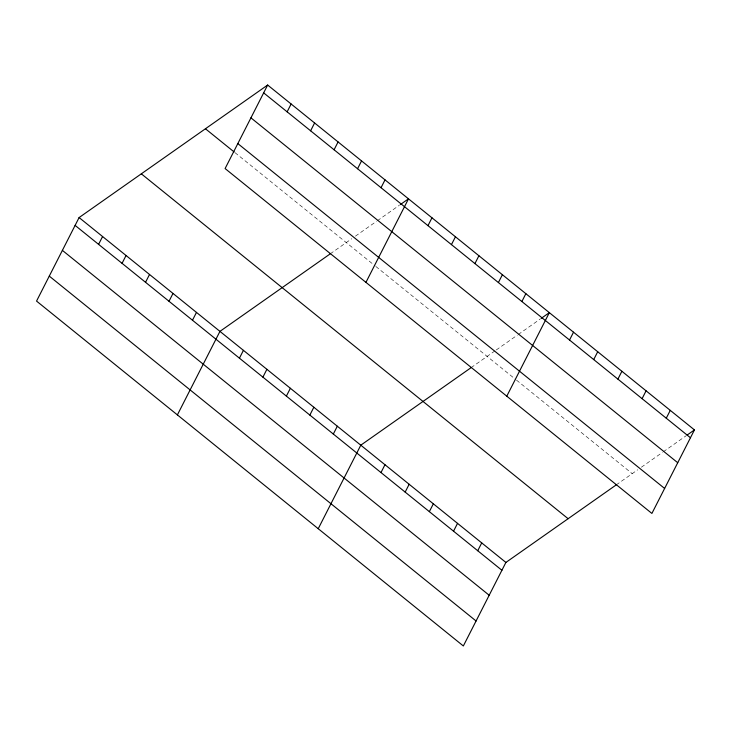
<?xml version="1.0" encoding="UTF-8"?>
<svg xmlns="http://www.w3.org/2000/svg" width="731" height="731" viewBox="0 0 731 731"><rect width="100%" height="100%" fill="white"/><g stroke="black" fill="none" stroke-linecap="round" stroke-linejoin="round"><path stroke-width="0.55" stroke-dasharray="3.65 2.74" d="M330.248 253.84L351.766 238.717M355.43 236.15L376.474 221.356M377.388 220.707L399.345 205.274M471.093 367.656L495.353 350.597M496.267 349.957L517.31 335.163M518.233 334.524L540.191 319.081M616.206 484.909L637.715 469.786M641.379 467.219L662.423 452.425M663.337 451.776L686.217 435.703M234.998 152.651L374.966 265.764M375.835 266.468L515.62 379.426M516.488 380.12L632.233 473.651"/><path stroke-width="1.1" d="M267.656 85.034L225.102 168.559L651.897 513.436L694.45 429.91L267.656 85.034L79.103 217.564L36.55 301.09L463.344 645.966L505.898 562.441L616.206 484.909M98.594 244.364L102.578 236.533M122.059 263.334L126.052 255.503M145.533 282.303L149.526 274.472M169.007 301.273L173 293.442M287.137 111.834L291.13 104.003M192.481 320.242L196.475 312.402M310.611 130.803L314.604 122.972M177.395 414.897L219.949 331.371L330.248 253.84M334.085 149.773L338.078 141.942M239.43 358.172L243.423 350.341M357.56 168.742L361.553 160.911M262.904 377.141L266.897 369.31M381.034 187.712L385.027 179.872M286.378 396.111L290.371 388.28M365.939 282.367L408.501 198.841L400.259 204.634M309.853 415.08L313.846 407.249M427.982 225.641L431.975 217.811M333.327 434.05L337.32 426.219M451.456 244.611L455.45 236.78M318.232 528.705L360.794 445.188L471.093 367.656M474.931 263.58L478.915 255.749M380.988 472.564L384.972 464.724M498.405 282.55L502.389 274.719M405.166 492.1L409.159 484.269M521.879 301.519L525.863 293.688M429.353 511.645L433.346 503.814M506.784 396.175L549.337 312.658L541.104 318.442M453.54 531.19L457.533 523.359M569.531 340.034L573.524 332.194M477.727 550.735L481.72 542.905M593.718 359.57L597.711 351.739M617.905 379.115L621.898 371.284M642.092 398.66L646.076 390.829M666.27 418.205L670.263 410.374M687.131 435.055L694.45 429.91M263.663 92.864L690.457 437.75M250.934 117.846L677.728 462.723M237.822 143.578L664.616 488.454M205.438 128.766L234.121 151.957M141.33 173.832L568.124 518.708M79.103 217.564L505.898 562.441M75.119 225.395L501.914 570.281M62.391 250.377L489.185 595.253M49.279 276.108L476.073 620.985"/></g></svg>
